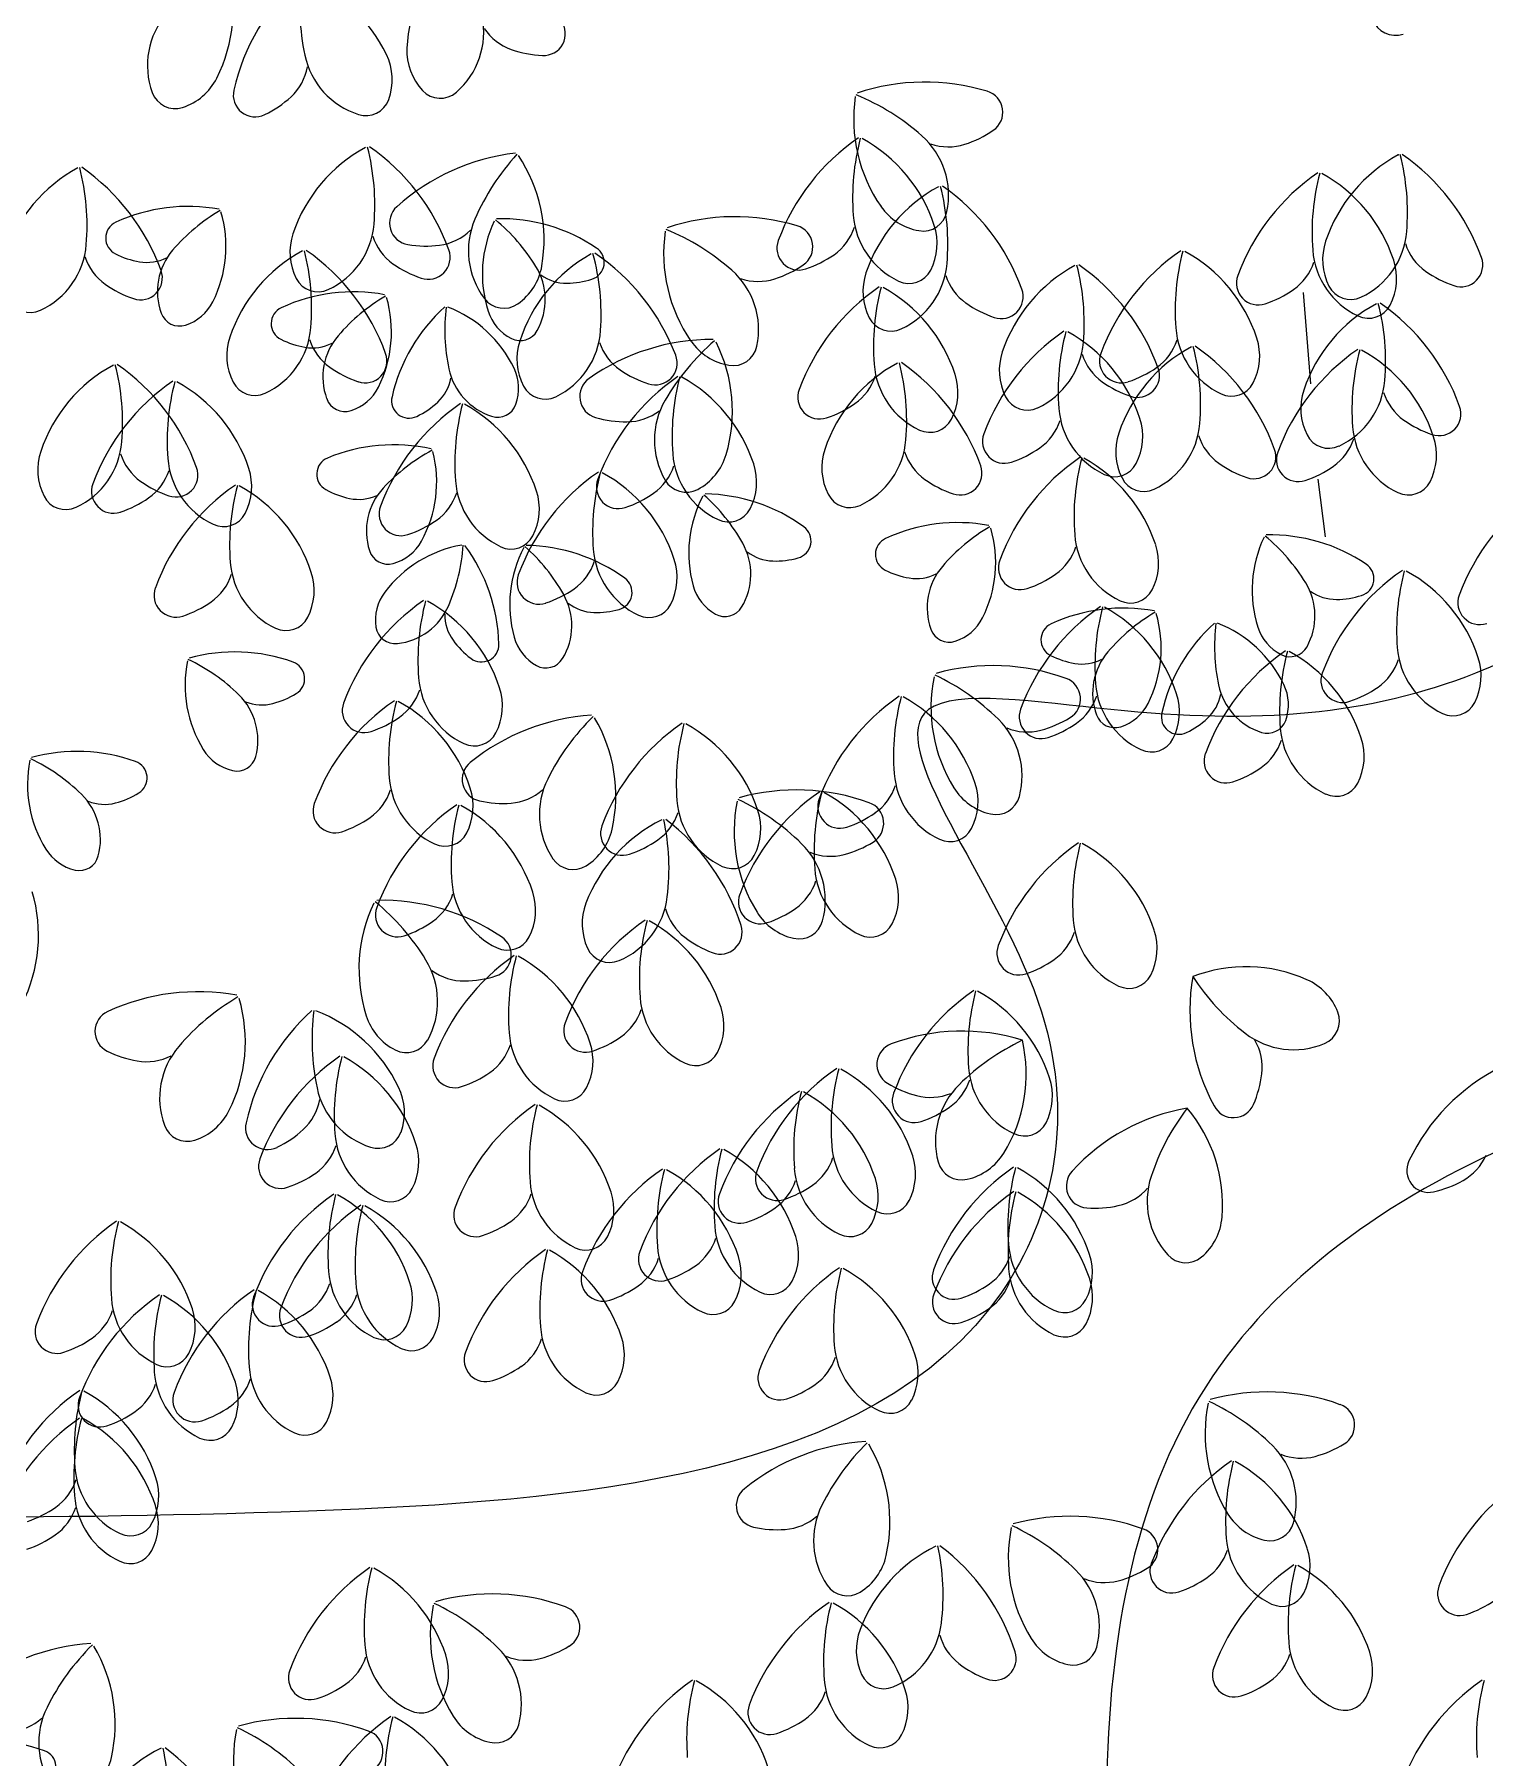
# Model space of a CAD drawing. Header units: millimetres. Extents: x 87938 to 265635, y 330093 to 434310.
# Drawn here: x 136459 to 137250, y 386472 to 387412 of the extents above; entities that cross this region are included whole.
import ezdxf

# ---------------------------------------------------------------- set-up
doc = ezdxf.new("R2010")
doc.units = ezdxf.units.MM

# ---------------------------------------------------------------- blocks, each defined once
blk = doc.blocks.new('A$C375B4AEE')
for p, q in [((8679.88, 5747.56), (8683.92, 5697.87)), ((8687.96, 5645.76), (8692, 5614.25))]:
    blk.add_line(p, q)
for centre, radius, start, end in [((8274.44, 5877.33), 83.66, 134.4245, 177.57227), ((8012.38, 5902.24), 83.66, 333.251, 16.3988), ((8210.74, 5832.18), 117.21, 131.9815, 167.25724), ((8259.23, 5903.31), 126.82, 172.76895, 191.90173), ((8104.3, 5841.21), 83.66, 25.68988, 68.83766), ((8092.63, 5871.52), 43.37, 139.46286, 199.84138), ((8189.4, 5889.63), 43.37, 310.98192, 11.36055), ((8265.4, 5888.89), 11.93, 267.07551, 36.0051), ((8730.4, 5901.26), 13.32, 199.84119, 287.83554), ((8257.62, 5908.15), 29.57, 213.78352, 250.62302), ((8177.57, 5886.1), 43.37, 191.90173, 252.28021), ((8151.06, 5863.7), 31.77, 340.27449, 25.68986), ((8222.6, 5879.53), 31.77, 177.5724, 222.98777), ((8267.35, 5935.79), 58.87, 250.6231, 267.51029), ((8107.58, 5876.17), 29.57, 312.63909, 349.47877), ((8058.72, 5878.89), 31.77, 287.83562, 333.25095), ((8108.04, 5855.4), 11.93, 167.25721, 296.18681), ((8209.1, 5866.95), 13.32, 222.98795, 310.982), ((8473.66, 5745.23), 117.21, 73.17809, 108.45381), ((8504.13, 5846.01), 11.93, 304.2488, 73.17804), ((8064.37, 5861.33), 13.32, 199.84119, 287.83562), ((8087.73, 5897.72), 58.87, 295.75185, 312.63906), ((8168.43, 5857.48), 13.32, 252.2802, 340.2746), ((8518.32, 5842.27), 83.66, 171.59762, 214.74545), ((8387.86, 5738.15), 126.82, 48.53354, 67.66636), ((8503.45, 5735.28), 117.21, 124.40992, 159.68568), ((8560.89, 5799.4), 126.82, 165.19736, 184.33018), ((8399.13, 5758.26), 83.66, 18.11828, 61.26607), ((8443.12, 5800.68), 43.37, 348.15504, 48.53349), ((8486.29, 5856.66), 29.57, 250.95655, 287.79628), ((8477.34, 5884.56), 58.87, 287.7962, 304.68349), ((8208.02, 5753.16), 83.66, 118.34458, 161.49232), ((8046.54, 5795.4), 126.82, 355.28049, 14.4133), ((8103.55, 5730.9), 117.21, 19.92497, 55.2007), ((8263.67, 5707.27), 117.21, 96.66705, 131.94275), ((8344.36, 5737.28), 126.82, 137.45448, 156.58727), ((8182.04, 5776.17), 83.66, 350.37544, 33.52323), ((8771.55, 5749.05), 83.66, 118.34453, 161.49243), ((8610.08, 5791.29), 126.82, 355.28042, 14.41331), ((8667.08, 5726.78), 117.21, 19.92504, 55.20071), ((8050.97, 5741.96), 83.66, 118.34458, 161.49233), ((7889.5, 5784.2), 126.82, 355.28049, 14.4133), ((7946.5, 5719.69), 117.21, 19.92497, 55.20071), ((8754.18, 5716.25), 117.21, 124.40993, 159.68568), ((8811.62, 5780.37), 126.82, 165.19736, 184.33018), ((8649.86, 5739.23), 83.66, 18.11828, 61.26607), ((8520.7, 5731.73), 83.66, 118.34453, 161.49243), ((8359.23, 5773.97), 126.82, 355.28042, 14.4133), ((8416.23, 5709.46), 117.21, 19.92504, 55.2007), ((8071.37, 5700.84), 93.77, 79.54263, 114.81836), ((8140.13, 5704.77), 101.45, 120.33007, 139.46288), ((8025.19, 5772.74), 66.93, 333.25102, 16.39876), ((8193.3, 5785.58), 11.93, 131.94253, 260.87217), ((8475.68, 5812.69), 31.77, 214.7455, 260.16082), ((8472.53, 5794.51), 13.32, 260.16095, 348.15512), ((8036.02, 5777.29), 9.54, 114.81811, 243.74791), ((8129.71, 5788.54), 43.37, 294.90204, 355.28058), ((8267.78, 5770.44), 43.37, 156.58734, 216.96578), ((8298.95, 5757.8), 66.93, 154.47325, 197.62105), ((8174.69, 5708.93), 101.45, 31.40918, 50.54199), ((8241.95, 5694.13), 93.77, 56.05367, 91.32941), ((8284.18, 5664.72), 126.82, 48.53354, 67.66636), ((8369.97, 5671.81), 117.21, 73.17809, 108.45381), ((8400.44, 5772.59), 11.93, 304.2488, 73.17804), ((8406.99, 5792.48), 29.57, 305.0675, 341.9072), ((8477.68, 5793.1), 43.37, 184.33018, 244.70861), ((8448.45, 5774.4), 31.77, 332.70293, 18.11829), ((7972.67, 5777.33), 43.37, 294.90199, 355.28059), ((8158.81, 5769.64), 31.77, 161.49231, 206.90783), ((8200.4, 5787.44), 29.57, 197.70353, 234.54301), ((8201.19, 5831.86), 58.87, 260.43744, 277.3246), ((8204.92, 5802.8), 29.57, 277.32454, 314.16444), ((8414.63, 5768.84), 83.66, 171.59762, 214.74545), ((8404.71, 5771.84), 11.93, 159.68584, 288.61535), ((8722.35, 5765.52), 31.77, 161.49233, 206.90783), ((8693.25, 5784.43), 43.37, 294.90209, 355.28059), ((8763.93, 5783.32), 29.57, 197.70322, 234.54325), ((8043.35, 5776.23), 29.57, 197.70353, 234.54301), ((8052.95, 5810.81), 47.1, 243.31296, 260.20018), ((8048.96, 5787.71), 23.65, 260.20028, 297.03995), ((8089.39, 5748.16), 34.69, 139.4629, 199.84129), ((8173.54, 5696.66), 83.66, 118.34458, 161.49232), ((8012.06, 5738.9), 126.82, 355.28049, 14.4133), ((8069.07, 5674.39), 117.21, 19.92497, 55.2007), ((8217.4, 5811.31), 58.87, 234.54309, 251.43035), ((8202.53, 5766.78), 11.93, 250.99557, 19.92534), ((8332.1, 5695.61), 83.66, 119.15879, 162.30656), ((8288.99, 5764.01), 9.54, 287.12423, 56.05355), ((8170.04, 5735.55), 126.82, 356.09472, 15.22753), ((8227.95, 5671.86), 117.21, 20.7392, 56.01496), ((8390.15, 5816.47), 58.87, 288.18028, 305.06749), ((8442.39, 5767.1), 43.37, 294.9021, 355.28059), ((8679.47, 5673.75), 117.21, 124.40993, 159.68568), ((8736.91, 5737.87), 126.82, 165.19736, 184.33018), ((8575.15, 5696.73), 83.66, 18.11828, 61.26607), ((8657.72, 5773.45), 29.57, 305.06752, 341.90719), ((8728.41, 5774.07), 43.37, 184.33018, 244.70861), ((8699.18, 5755.37), 31.77, 332.70293, 18.11828), ((8766.07, 5762.66), 11.93, 250.9955, 19.92456), ((8045.49, 5755.57), 11.93, 250.99557, 19.92534), ((8142.36, 5761.29), 13.32, 206.90794, 294.90217), ((8233.2, 5767.49), 31.77, 304.95989, 350.3755), ((8231.67, 5743.72), 34.69, 331.03072, 31.40913), ((8277.86, 5776.35), 23.65, 233.83212, 270.67181), ((8277.59, 5799.79), 47.1, 270.67182, 287.55903), ((8339.44, 5727.26), 43.37, 348.15504, 48.53349), ((8382.61, 5783.24), 29.57, 250.95655, 287.79628), ((8373.66, 5811.14), 58.87, 287.7962, 304.68349), ((8471.5, 5748.2), 31.77, 161.49233, 206.90783), ((8464.85, 5765.94), 13.32, 244.70864, 332.70271), ((8513.08, 5766), 29.57, 197.70322, 234.54326), ((8595.12, 5688.71), 83.66, 118.34453, 161.49243), ((8433.64, 5730.95), 126.82, 355.28042, 14.41331), ((8490.65, 5666.44), 117.21, 19.92504, 55.2007), ((8655.44, 5752.81), 11.93, 159.68581, 288.61526), ((8780.93, 5807.19), 58.87, 234.54318, 251.43035), ((8060.35, 5800.1), 58.87, 234.54309, 251.43035), ((8161.68, 5654.21), 93.77, 79.54265, 114.81839), ((8230.44, 5658.14), 101.45, 120.33007, 139.46288), ((8115.51, 5726.11), 66.93, 333.25103, 16.39876), ((8243.77, 5752.37), 13.32, 216.96576, 304.95995), ((8514.83, 5654.01), 117.21, 124.40992, 159.68568), ((8572.28, 5718.13), 126.82, 165.19736, 184.33018), ((8410.52, 5676.98), 83.66, 18.11828, 61.26607), ((8515.22, 5745.34), 11.93, 250.99547, 19.92455), ((8640.88, 5797.44), 58.87, 288.18029, 305.0675), ((8705.9, 5757.17), 13.32, 206.90799, 294.90206), ((7985.32, 5750.08), 13.32, 206.90802, 294.90201), ((8066.78, 5740), 10.66, 199.84124, 287.83548), ((8062.26, 5754.05), 25.42, 287.83559, 333.25091), ((8126.33, 5730.66), 9.54, 114.81833, 243.74791), ((8274.19, 5670.06), 93.77, 131.98151, 167.25725), ((8312.99, 5726.96), 101.45, 172.76896, 191.90173), ((8189.04, 5677.28), 66.93, 25.68991, 68.83766), ((8259.39, 5745.23), 25.42, 197.62111, 243.03648), ((8530.08, 5789.87), 58.87, 234.54318, 251.43035), ((8759.62, 5667.85), 83.66, 118.34453, 161.49243), ((8715.57, 5746.91), 13.32, 244.70866, 332.70271), ((8598.14, 5710.09), 126.82, 355.28042, 14.41331), ((8655.15, 5645.58), 117.21, 19.92504, 55.20071), ((8095.23, 5732.04), 43.37, 294.90204, 355.28058), ((8252.7, 5732.08), 10.66, 243.03649, 331.03065), ((8253.29, 5729.87), 43.37, 295.71619, 356.09465), ((8455.04, 5739.85), 13.32, 206.90798, 294.90209), ((8615.64, 5629.82), 117.21, 124.40993, 159.68568), ((8673.08, 5693.94), 126.82, 165.19736, 184.33018), ((8511.32, 5652.8), 83.66, 18.11828, 61.26607), ((8653.7, 5731.57), 43.37, 184.33018, 244.70861), ((8124.33, 5713.13), 31.77, 161.49231, 206.90783), ((8143.26, 5764.18), 47.1, 243.313, 260.20022), ((8139.27, 5741.08), 23.65, 260.20019, 297.03986), ((8165.92, 5730.94), 29.57, 197.70353, 234.54301), ((8179.7, 5701.53), 34.69, 139.46285, 199.84132), ((8282.66, 5711.38), 31.77, 162.30647, 207.722), ((8357.73, 5604.85), 117.21, 89.87296, 125.14869), ((8323.99, 5729.77), 29.57, 198.51779, 235.3575), ((8441.4, 5625.1), 126.82, 130.66039, 149.79315), ((8372, 5739.27), 31.77, 214.7455, 260.16082), ((8284.82, 5682.92), 83.66, 343.58128, 26.72913), ((8368.84, 5721.09), 13.32, 260.16095, 348.15512), ((8516.81, 5724.09), 43.37, 294.9021, 355.28059), ((8658.65, 5644.35), 83.66, 118.34453, 161.49243), ((8583.01, 5730.94), 29.57, 305.0675, 341.90719), ((8497.17, 5686.59), 126.82, 355.28042, 14.41331), ((8554.18, 5622.08), 117.21, 19.92496, 55.20075), ((8624.47, 5712.86), 31.77, 332.70293, 18.11829), ((8775.97, 5619.86), 117.21, 124.40993, 159.68568), ((8833.41, 5683.98), 126.82, 165.19736, 184.33018), ((8671.65, 5642.84), 83.66, 18.11828, 61.26607), ((8070.38, 5634.4), 83.66, 118.34458, 161.49233), ((7908.9, 5676.64), 126.82, 355.28049, 14.4133), ((7965.9, 5612.14), 117.21, 19.92497, 55.2007), ((8182.92, 5754.8), 58.87, 234.54309, 251.43035), ((8168.05, 5710.28), 11.93, 250.99557, 19.92534), ((8326.42, 5709.15), 11.93, 251.80965, 20.73951), ((8498.26, 5635.48), 83.66, 118.34458, 161.49233), ((8489.06, 5711.82), 43.37, 184.33018, 244.70861), ((8336.79, 5677.72), 126.82, 355.28042, 14.4133), ((8393.79, 5613.21), 117.21, 19.92497, 55.20075), ((8545.91, 5705.18), 31.77, 161.49233, 206.90783), ((8587.5, 5722.99), 29.57, 197.70322, 234.54324), ((8580.73, 5710.3), 11.93, 159.68581, 288.61526), ((8566.17, 5754.93), 58.87, 288.1803, 305.0675), ((8129.4, 5602.61), 117.21, 124.40993, 159.68568), ((8186.85, 5666.73), 126.82, 165.19736, 184.33018), ((8025.09, 5625.59), 83.66, 18.11828, 61.26609), ((8107.88, 5704.79), 13.32, 206.90794, 294.90217), ((8191.66, 5705.25), 23.65, 312.63914, 349.47869), ((8247.66, 5713.19), 34.69, 191.90168, 252.2802), ((8226.45, 5695.28), 25.42, 340.27443, 25.68996), ((8297.11, 5690.94), 11.93, 125.14832, 254.07819), ((8404.93, 5605.1), 117.21, 124.40993, 159.68568), ((8340.65, 5753.88), 58.87, 235.35739, 252.24454), ((8462.37, 5669.22), 126.82, 165.19736, 184.33018), ((8300.61, 5628.08), 83.66, 18.11828, 61.26607), ((8418.37, 5711.2), 29.57, 305.0675, 341.9072), ((8459.83, 5693.12), 31.77, 332.70293, 18.11829), ((8604.5, 5746.85), 58.87, 234.54318, 251.43035), ((8589.63, 5702.33), 11.93, 250.99547, 19.92456), ((8640.86, 5704.4), 13.32, 244.70864, 332.70271), ((8681.31, 5703.23), 43.37, 294.90209, 355.28059), ((8157.1, 5693.37), 10.66, 199.84124, 287.83548), ((8152.57, 5707.42), 25.42, 287.83559, 333.25095), ((8192.04, 5688.63), 9.54, 167.2572, 296.18686), ((8175.78, 5722.49), 47.1, 295.75189, 312.63912), ((8266.33, 5702.8), 13.32, 207.72233, 295.71622), ((8369.28, 5667.09), 43.37, 149.79323, 210.17182), ((8416.1, 5690.56), 11.93, 159.68584, 288.61535), ((8529.46, 5696.84), 13.32, 206.90798, 294.90209), ((8710.41, 5684.32), 31.77, 161.49233, 206.90783), ((8752, 5702.13), 29.57, 197.70322, 234.54325), ((8286.37, 5590.34), 117.21, 124.40993, 159.68568), ((8343.81, 5654.45), 126.82, 165.19736, 184.33018), ((8182.05, 5613.31), 83.66, 18.11828, 61.26607), ((8240.34, 5690.3), 10.66, 252.28031, 340.27451), ((8310.42, 5735.96), 58.87, 253.64335, 270.53052), ((8310.69, 5706.65), 29.57, 270.53051, 307.37017), ((8401.53, 5735.19), 58.87, 288.18028, 305.06749), ((8476.23, 5684.66), 13.32, 244.70864, 332.70271), ((8589.87, 5687.64), 43.37, 184.33018, 244.70861), ((8560.64, 5668.93), 31.77, 332.70293, 18.11829), ((8754.13, 5681.47), 11.93, 250.9955, 19.92456), ((8516.9, 5666.37), 11.93, 159.68581, 288.61526), ((8519.18, 5687.02), 29.57, 305.0675, 341.90719), ((8609.44, 5660.82), 31.77, 161.49233, 206.90784), ((8580.34, 5679.72), 43.37, 294.902, 355.28059), ((8651.03, 5678.62), 29.57, 197.70322, 234.54325), ((8693.96, 5675.98), 13.32, 206.90799, 294.90206), ((8750.2, 5677.68), 43.37, 184.33018, 244.70861), ((8769, 5725.99), 58.87, 234.54318, 251.43035), ((8720.97, 5658.97), 31.77, 332.70293, 18.11828), ((8021.17, 5650.88), 31.77, 161.49231, 206.90783), ((7992.07, 5669.78), 43.37, 294.90199, 355.28059), ((8062.75, 5668.68), 29.57, 197.70353, 234.54301), ((8183.65, 5570.78), 93.77, 77.39259, 112.66833), ((8252.51, 5572.13), 101.45, 118.18001, 137.31281), ((8140.2, 5644.36), 66.93, 331.10095, 14.24877), ((8379.16, 5662.92), 43.37, 184.33018, 244.70858), ((8449.06, 5651.95), 31.77, 161.49233, 206.90783), ((8419.95, 5670.85), 43.37, 294.90201, 355.28059), ((8490.64, 5669.75), 29.57, 197.70322, 234.54326), ((8502.34, 5711), 58.87, 288.1803, 305.0675), ((8653.16, 5657.96), 11.93, 250.9955, 19.92456), ((8677.23, 5656.41), 11.93, 159.68581, 288.61526), ((8679.5, 5677.06), 29.57, 305.06752, 341.90719), ((8032.94, 5659.8), 29.57, 305.06756, 341.90717), ((8103.63, 5660.43), 43.37, 184.33017, 244.70863), ((8064.89, 5648.02), 11.93, 250.99557, 19.92534), ((8074.4, 5641.72), 31.77, 332.70294, 18.11827), ((8151.19, 5648.5), 9.54, 112.66831, 241.59791), ((8308.46, 5662.29), 29.57, 305.0675, 341.9072), ((8334.6, 5668.25), 31.77, 298.16589, 343.58138), ((8349.93, 5644.21), 31.77, 332.70294, 18.11827), ((8492.77, 5649.09), 11.93, 250.99547, 19.92455), ((8624.3, 5560.89), 117.21, 124.40995, 159.68568), ((8681.74, 5625.01), 126.82, 165.19733, 184.33018), ((8519.99, 5583.87), 83.66, 18.11828, 61.2661), ((8577.04, 5660.47), 13.32, 244.70864, 332.70271), ((8668.03, 5702.49), 58.87, 234.54318, 251.43035), ((8662.67, 5701.04), 58.87, 288.18029, 305.0675), ((8030.67, 5639.16), 11.93, 159.68584, 288.61516), ((8079.75, 5692.55), 58.87, 234.54309, 251.43035), ((8163.5, 5545.87), 117.21, 124.40993, 159.68568), ((8220.94, 5609.99), 126.82, 165.19736, 184.33018), ((8059.18, 5568.85), 83.66, 18.11828, 61.26609), ((8203.43, 5617.4), 34.69, 137.31294, 197.69117), ((8260.6, 5648.15), 43.37, 184.33018, 244.70858), ((8361.58, 5552.99), 117.21, 124.40993, 159.68568), ((8419.02, 5617.11), 126.82, 165.19736, 184.33018), ((8306.19, 5641.65), 11.93, 159.68584, 288.61535), ((8257.26, 5575.96), 83.66, 18.11828, 61.26607), ((8343.3, 5651.99), 13.32, 210.17136, 298.16605), ((8507.64, 5693.62), 58.87, 234.54318, 251.43035), ((8592.99, 5652.47), 13.32, 206.908, 294.90205), ((8737.36, 5650.51), 13.32, 244.70866, 332.70271), ((8004.72, 5642.53), 13.32, 206.90802, 294.90201), ((8016.1, 5683.79), 58.87, 288.18028, 305.06749), ((8169.37, 5681.37), 47.1, 241.16297, 258.0502), ((8164.51, 5658.43), 23.65, 258.0502, 294.88984), ((8189.91, 5647.53), 29.57, 305.0675, 341.9072), ((8231.37, 5629.45), 31.77, 332.70294, 18.11827), ((8291.63, 5686.28), 58.87, 288.18028, 305.06749), ((8411.6, 5605.48), 66.93, 152.32316, 195.47093), ((8285.59, 5561.3), 101.45, 29.25911, 48.39187), ((8352.25, 5543.99), 93.77, 53.90362, 89.17934), ((8432.6, 5643.6), 13.32, 206.90798, 294.90209), ((8875.03, 5541.86), 117.21, 124.40991, 159.68568), ((8090.8, 5633.26), 13.32, 244.70872, 332.70275), ((8187.63, 5626.89), 11.93, 159.68584, 288.61535), ((8173.07, 5671.52), 58.87, 288.18028, 305.06749), ((8366.32, 5635.75), 13.32, 244.70872, 332.70275), ((8491.42, 5528.33), 93.77, 79.54264, 114.81837), ((8247.76, 5620.99), 13.32, 244.70872, 332.70275), ((8401.87, 5612.05), 9.54, 284.97407, 53.90324), ((8456.07, 5604.78), 9.54, 114.81822, 243.74802), ((8560.18, 5532.27), 101.45, 120.33006, 139.46287), ((8445.24, 5600.23), 66.93, 333.25103, 16.39876), ((8598.53, 5618.71), 43.37, 184.33018, 244.70865), ((8719, 5585.29), 66.93, 154.47324, 197.62104), ((8594.74, 5536.42), 101.45, 31.40918, 50.54198), ((8662, 5521.63), 93.77, 56.05367, 91.32941), ((8180.53, 5610.09), 10.66, 197.69111, 285.68531), ((8232.24, 5543.91), 66.93, 99.88431, 143.03216), ((8176.54, 5624.3), 25.42, 285.68553, 331.10096), ((8120.41, 5616.87), 101.45, 336.82022, 355.95304), ((8147.32, 5553.47), 93.77, 1.46471, 36.74046), ((8313.91, 5577.41), 66.93, 152.32316, 195.47093), ((8187.9, 5533.23), 101.45, 29.25911, 48.39187), ((8254.56, 5515.93), 93.77, 53.90362, 89.17934), ((8335.81, 5610.81), 43.37, 184.33018, 244.70858), ((8343.83, 5593.93), 34.69, 328.88065, 29.25914), ((8391.22, 5624.8), 23.65, 231.68207, 268.52184), ((8527.84, 5618.09), 29.57, 305.06743, 341.90734), ((8569.3, 5600), 31.77, 332.7028, 18.11842), ((8067.04, 5603.07), 29.57, 305.06756, 341.90717), ((8137.73, 5603.69), 43.37, 184.33017, 244.70858), ((8108.5, 5584.99), 31.77, 332.70294, 18.11827), ((8262.84, 5589.54), 11.93, 159.68584, 288.61535), ((8265.12, 5610.18), 29.57, 305.0675, 341.9072), ((8306.58, 5592.1), 31.77, 332.70294, 18.11827), ((8391.82, 5648.24), 47.1, 268.5218, 285.40897), ((8473, 5638.3), 47.1, 243.313, 260.20022), ((8469.01, 5615.2), 23.65, 260.20023, 297.0399), ((8509.44, 5575.66), 34.69, 139.46287, 199.84132), ((8525.56, 5597.44), 11.93, 159.68544, 288.61526), ((8511, 5642.07), 58.87, 288.1803, 305.06755), ((8800.32, 5499.35), 117.21, 124.40991, 159.68568), ((8709.04, 5591.5), 9.54, 287.12411, 56.05358), ((8857.76, 5563.47), 126.82, 165.1974, 184.33018), ((8696, 5522.33), 83.66, 18.11828, 61.2661), ((8064.76, 5582.43), 11.93, 159.68584, 288.61516), ((8248.28, 5634.17), 58.87, 288.18028, 305.06749), ((8304.18, 5583.99), 9.54, 284.97407, 53.90324), ((8371.59, 5594.4), 25.42, 195.47092, 240.8865), ((8585.7, 5591.54), 13.32, 244.70849, 332.70271), ((8651.72, 5571.21), 34.69, 331.03074, 31.40913), ((8697.91, 5603.84), 23.65, 233.83216, 270.67183), ((8050.2, 5627.05), 58.87, 288.18028, 305.06749), ((8266.24, 5482.91), 117.21, 124.40993, 159.68568), ((8199.08, 5568.87), 25.42, 143.03217, 188.44755), ((8181.78, 5590.59), 34.69, 276.44179, 336.82031), ((8323.68, 5547.03), 126.82, 165.19736, 184.33018), ((8161.92, 5505.89), 83.66, 18.11828, 61.26607), ((8246.14, 5565.86), 34.69, 328.88065, 29.25914), ((8293.53, 5596.74), 23.65, 231.68207, 268.52184), ((8322.97, 5583.64), 13.32, 244.70872, 332.70275), ((8364.41, 5581.51), 10.66, 240.8864, 328.8807), ((8635.68, 5479.61), 117.21, 124.40991, 159.68568), ((8581.73, 5481.7), 93.77, 79.54264, 114.81837), ((8693.13, 5543.73), 126.82, 165.1974, 184.33018), ((8531.37, 5502.59), 83.66, 18.11828, 61.2661), ((8697.64, 5627.28), 47.1, 270.67182, 287.55904), ((8776.29, 5578.41), 11.93, 159.68544, 288.61526), ((8124.89, 5576.53), 13.32, 244.70872, 332.70275), ((8235.14, 5571.85), 23.65, 179.24335, 216.08297), ((8294.13, 5620.17), 47.1, 268.5218, 285.40897), ((8482.31, 5581.55), 25.42, 287.83554, 333.25095), ((8546.38, 5558.15), 9.54, 114.81833, 243.74791), ((8650.49, 5485.64), 101.45, 120.33006, 139.46287), ((8535.55, 5553.6), 66.93, 333.25103, 16.39876), ((8694.24, 5497.55), 93.77, 131.9815, 167.25725), ((8733.03, 5554.45), 101.45, 172.76895, 191.90173), ((8609.09, 5504.78), 66.93, 25.68991, 68.83766), ((8184.48, 5566.7), 10.66, 188.44746, 276.44188), ((8254.09, 5585.65), 47.1, 216.0828, 232.97012), ((8273.9, 5566.34), 25.42, 195.47092, 240.8865), ((8486.83, 5567.5), 10.66, 199.84128, 287.83559), ((8679.44, 5572.73), 25.42, 197.6211, 243.0365), ((8136.69, 5533.43), 66.93, 168.57017, 211.71799), ((8028.07, 5455.76), 101.45, 45.50614, 64.63893), ((8096.91, 5457.8), 93.77, 70.15065, 105.42638), ((8231.53, 5555.63), 9.54, 232.53509, 1.46448), ((8266.72, 5553.44), 10.66, 240.8864, 328.8807), ((8563.31, 5591.67), 47.1, 243.313, 260.20022), ((8559.32, 5568.57), 23.65, 260.20023, 297.0399), ((8599.75, 5529.03), 34.69, 139.46287, 199.84132), ((8736.49, 5455.42), 117.21, 124.40991, 159.68568), ((8793.93, 5519.54), 126.82, 165.1974, 184.33018), ((8672.75, 5559.57), 10.66, 243.03639, 331.03068), ((8632.18, 5478.4), 83.66, 18.11828, 61.2661), ((8703.86, 5556.55), 29.57, 305.06742, 341.90734), ((8774.55, 5557.17), 43.37, 184.33018, 244.70865), ((8745.32, 5538.47), 31.77, 332.7028, 18.11842), ((8125.51, 5537.02), 9.54, 301.22118, 70.15099), ((8240.47, 5540.73), 43.37, 184.33018, 244.70858), ((8560.51, 5521.39), 83.66, 168.57019, 211.71798), ((8424.74, 5424.31), 126.82, 45.50611, 64.63896), ((8510.79, 5426.85), 117.21, 70.15065, 105.42637), ((8701.58, 5535.91), 11.93, 159.68545, 288.61526), ((8074.86, 5503.38), 34.69, 345.12755, 45.5061), ((8105.74, 5568.95), 47.1, 284.76879, 301.65603), ((8169.77, 5540.11), 29.57, 305.0675, 341.9072), ((8211.24, 5522.03), 31.77, 332.70294, 18.11827), ((8546.54, 5525.88), 11.93, 301.22092, 70.15068), ((8609.91, 5537.43), 43.37, 184.33018, 244.70865), ((8580.68, 5518.73), 31.77, 332.7028, 18.11842), ((8611.71, 5532.74), 23.65, 312.63916, 349.4787), ((8667.71, 5540.69), 34.69, 191.90169, 252.2802), ((8646.5, 5522.77), 25.42, 340.27443, 25.68995), ((8687.02, 5580.54), 58.87, 288.1803, 305.06754), ((8111.72, 5546.28), 23.65, 247.9292, 284.76879), ((8250.25, 5428.21), 117.21, 124.40991, 159.68568), ((8167.5, 5519.47), 11.93, 159.68584, 288.61535), ((8307.7, 5492.33), 126.82, 165.19739, 184.33018), ((8145.94, 5451.19), 83.66, 18.11828, 61.26609), ((8525.78, 5430.7), 117.21, 124.40991, 159.68568), ((8583.22, 5494.82), 126.82, 165.1974, 184.33018), ((8421.46, 5453.68), 83.66, 18.11828, 61.26609), ((8536.95, 5516.16), 11.93, 159.68544, 288.61526), ((8539.22, 5536.81), 29.57, 305.06743, 341.90734), ((8572.62, 5534.92), 25.42, 287.83554, 333.25095), ((8761.72, 5530.01), 13.32, 244.70851, 332.70271), ((8152.94, 5564.1), 58.87, 288.18028, 305.06749), ((8299.09, 5400.04), 117.21, 93.63963, 128.91533), ((8381.25, 5425.74), 126.82, 134.42706, 153.55984), ((8221.21, 5473.15), 83.66, 347.34801, 30.49574), ((8407.22, 5415.94), 117.21, 124.4099, 159.68568), ((8464.66, 5480.06), 126.82, 165.1974, 184.33018), ((8302.9, 5438.92), 83.66, 18.11828, 61.26609), ((8483.22, 5483.84), 43.37, 345.12777, 45.50616), ((8529.29, 5537.46), 29.57, 247.9291, 284.76879), ((8521.82, 5565.8), 58.87, 284.76883, 301.65603), ((8522.39, 5560.79), 58.87, 288.1803, 305.06755), ((8577.14, 5520.87), 10.66, 199.84128, 287.83559), ((8612.09, 5516.13), 9.54, 167.2572, 296.18675), ((8595.83, 5549.99), 47.1, 295.75189, 312.63911), ((8660.39, 5517.79), 10.66, 252.28026, 340.27451), ((8710.72, 5513.24), 43.37, 184.33018, 244.70865), ((8227.63, 5513.57), 13.32, 244.70872, 332.70275), ((8597.08, 5510.27), 13.32, 244.70849, 332.70271), ((8640.03, 5512.62), 29.57, 305.06743, 341.90734), ((8681.49, 5494.54), 31.77, 332.7028, 18.11842), ((8050.76, 5479.15), 66.93, 168.57017, 211.71799), ((7942.14, 5401.49), 101.45, 45.50612, 64.63893), ((8010.98, 5403.52), 93.77, 70.15063, 105.42638), ((8039.58, 5482.74), 9.54, 301.22118, 70.15099), ((8101.38, 5511.6), 25.42, 211.71814, 257.13338), ((8098.09, 5497.22), 10.66, 257.13354, 345.12756), ((8232.95, 5481.96), 11.93, 128.91529, 257.8448), ((8637.75, 5491.98), 11.93, 159.68544, 288.61526), ((8224.48, 5486.03), 43.37, 184.33018, 244.70863), ((8306.53, 5462.9), 43.37, 153.55973, 213.93819), ((8500.01, 5488.52), 43.37, 184.33018, 244.70865), ((8623.19, 5536.61), 58.87, 288.1803, 305.06754), ((7988.93, 5449.11), 34.69, 345.12755, 45.5061), ((8019.81, 5514.67), 47.1, 284.76879, 301.65603), ((8153.79, 5485.41), 29.57, 305.06741, 341.90735), ((8195.25, 5467.33), 31.77, 332.70281, 18.11841), ((8245.47, 5498.53), 29.57, 274.29725, 311.1369), ((8403.37, 5359.01), 117.21, 70.15065, 105.42637), ((8482.43, 5378.59), 117.21, 124.40991, 159.68568), ((8539.87, 5442.71), 126.82, 165.1974, 184.33018), ((8378.11, 5401.57), 83.66, 18.11828, 61.26609), ((8429.31, 5487.9), 29.57, 305.06741, 341.90733), ((8516.37, 5494.11), 31.77, 211.71802, 257.13344), ((8470.78, 5469.82), 31.77, 332.7028, 18.11842), ((8512.26, 5476.13), 13.32, 257.13344, 345.12771), ((8697.89, 5486.08), 13.32, 244.70851, 332.70271), ((8025.78, 5492.01), 23.65, 247.92911, 284.76879), ((8151.52, 5464.77), 11.93, 159.68548, 288.61535), ((8284.35, 5371.48), 117.21, 124.40991, 159.68568), ((8341.79, 5435.6), 126.82, 165.19739, 184.33018), ((8180.03, 5394.46), 83.66, 18.11828, 61.26609), ((8243.27, 5527.75), 58.87, 257.41002, 274.29717), ((8310.76, 5473.14), 29.57, 305.06741, 341.90735), ((8381.45, 5473.76), 43.37, 184.33018, 244.70863), ((8453.09, 5453.55), 83.66, 168.57019, 211.71798), ((8317.32, 5356.46), 126.82, 45.50611, 64.63896), ((8352.22, 5455.06), 31.77, 332.7028, 18.11842), ((8427.04, 5467.26), 11.93, 159.68544, 288.61526), ((8412.48, 5511.88), 58.87, 288.1803, 305.06755), ((8439.12, 5458.04), 11.93, 301.22092, 70.15068), ((8136.96, 5509.4), 58.87, 288.18028, 305.06753), ((8211.65, 5458.87), 13.32, 244.70857, 332.70275), ((8366.8, 5384.78), 83.66, 116.13134, 159.27912), ((8271.84, 5461.78), 31.77, 301.93249, 347.34799), ((8308.48, 5452.49), 11.93, 159.68548, 288.61535), ((8207.08, 5433.23), 126.82, 353.06731, 12.2001), ((8261.55, 5366.56), 117.21, 17.71177, 52.98753), ((8487.17, 5461.36), 13.32, 244.70849, 332.70271), ((8015.45, 5457.33), 25.42, 211.71809, 257.13338), ((8293.92, 5497.12), 58.87, 288.18028, 305.06753), ((8375.81, 5415.99), 43.37, 345.12777, 45.50616), ((8414.41, 5497.95), 58.87, 284.76883, 301.65603), ((8623.51, 5350.65), 117.21, 124.40991, 159.68568), ((8680.95, 5414.77), 126.82, 165.1974, 184.33018), ((8519.19, 5373.63), 83.66, 18.11828, 61.26609), ((8012.16, 5442.94), 10.66, 257.13332, 345.12751), ((8281.6, 5446.13), 13.32, 213.93831, 301.93265), ((8368.61, 5446.6), 13.32, 244.70857, 332.70271), ((8421.88, 5469.62), 29.57, 247.9291, 284.76879), ((8258.58, 5429.3), 43.37, 184.33018, 244.70863), ((8385.97, 5435.79), 29.57, 305.06741, 341.90733), ((8456.66, 5436.41), 43.37, 184.33018, 244.70865), ((8427.43, 5417.71), 31.77, 332.7028, 18.11842), ((7906.15, 5397.08), 83.66, 333.251, 16.39875), ((8093.03, 5317.32), 126.82, 31.40916, 50.54196), ((8177.1, 5298.82), 117.21, 56.05368, 91.3294), ((8187.89, 5428.68), 29.57, 305.06741, 341.90735), ((8229.35, 5410.59), 31.77, 332.70281, 18.11841), ((8289.92, 5423.15), 43.37, 292.68876, 353.06731), ((8383.69, 5415.15), 11.93, 159.68544, 288.61526), ((8248.35, 5378.41), 83.66, 154.47325, 197.62107), ((8185.61, 5408.03), 11.93, 159.68548, 288.61535), ((8318.27, 5403.14), 31.77, 159.27917, 204.69468), ((8360.51, 5419.32), 29.57, 195.49015, 232.33003), ((8408.95, 5426.27), 31.77, 211.71802, 257.13344), ((8369.13, 5459.77), 58.87, 288.1803, 305.06755), ((8171.05, 5452.66), 58.87, 288.18028, 305.06753), ((8387.09, 5308.52), 117.21, 124.4099, 159.68568), ((8444.53, 5372.64), 126.82, 165.1974, 184.33018), ((8282.77, 5331.5), 83.66, 18.11828, 61.26609), ((8361.84, 5398.6), 11.93, 248.78218, 17.71199), ((8404.84, 5408.28), 13.32, 257.13344, 345.12771), ((8443.82, 5409.25), 13.32, 244.70849, 332.70271), ((8527.04, 5407.85), 29.57, 305.06741, 341.90733), ((8597.74, 5408.47), 43.37, 184.33018, 244.70865), ((8568.51, 5389.76), 31.77, 332.7028, 18.11842), ((8235.9, 5386.17), 11.93, 287.12409, 56.05382), ((8245.74, 5402.13), 13.32, 244.70857, 332.70275), ((8301.51, 5395.43), 13.32, 204.69451, 292.68898), ((8378.42, 5442.52), 58.87, 232.32996, 249.21713), ((8524.77, 5387.2), 11.93, 159.68544, 288.61526), ((8164.25, 5360.81), 43.37, 331.03071, 31.40921), ((8221.99, 5401.59), 29.57, 233.83223, 270.67179), ((8315.67, 5289.14), 117.21, 124.40989, 159.68567), ((8373.11, 5353.26), 126.82, 165.19739, 184.33018), ((8211.35, 5312.12), 83.66, 18.11828, 61.26612), ((8510.21, 5431.83), 58.87, 288.1803, 305.06755), ((8648.79, 5298.44), 81.35, 65.90991, 110.97732), ((8221.65, 5430.9), 58.87, 270.67181, 287.559), ((8584.9, 5381.3), 13.32, 244.70849, 332.70271), ((8728.05, 5356.05), 109.93, 170.39116, 208.37634), ((8725.66, 5444.03), 126.82, 213.29902, 232.43179), ((8669.19, 5343.63), 31.77, 20.80439, 66.21979), ((8076.77, 5248.92), 117.21, 79.54264, 114.81839), ((8162.71, 5253.84), 126.82, 120.33007, 139.46286), ((8019.04, 5338.79), 83.66, 333.251, 16.39875), ((8361.32, 5366.34), 43.37, 184.33018, 244.70863), ((8566.39, 5270.11), 117.21, 124.40989, 159.68567), ((8623.83, 5334.23), 126.82, 165.19739, 184.33018), ((8462.08, 5293.09), 83.66, 18.11828, 61.26612), ((8032.57, 5344.48), 11.93, 114.81859, 243.7477), ((8217.4, 5268.73), 117.21, 131.98153, 167.25727), ((8265.89, 5339.86), 126.82, 172.76898, 191.90176), ((8110.96, 5277.76), 83.66, 25.68983, 68.83768), ((8198.9, 5362.7), 31.77, 197.62106, 243.03639), ((8290.63, 5365.72), 29.57, 305.06741, 341.90735), ((8332.09, 5347.63), 31.77, 332.70281, 18.11841), ((8686.43, 5350.18), 13.32, 292.8101, 20.80429), ((8289.89, 5346.96), 43.37, 184.33017, 244.70868), ((8288.35, 5345.07), 11.93, 159.68548, 288.61535), ((8273.79, 5389.7), 58.87, 288.18028, 305.06753), ((8493.82, 5234.74), 109.93, 72.59285, 110.57802), ((8674.78, 5377.88), 43.37, 232.43168, 292.81026), ((8053.74, 5386.38), 58.87, 243.31296, 260.20022), ((8048.75, 5357.51), 29.57, 260.20023, 297.03997), ((8099.29, 5308.08), 43.37, 139.46294, 199.84126), ((8220.57, 5234.23), 117.21, 124.40991, 159.68568), ((8278.01, 5298.35), 126.82, 165.19739, 184.33018), ((8116.25, 5257.21), 83.66, 18.11828, 61.26609), ((8190.53, 5346.26), 13.32, 243.03653, 331.03045), ((8219.2, 5346.34), 29.57, 305.06747, 341.90732), ((8260.66, 5328.26), 31.77, 332.70281, 18.11841), ((8348.48, 5339.17), 13.32, 244.70857, 332.70275), ((8459.26, 5326.45), 11.93, 109.98877, 238.9185), ((8581.3, 5225.17), 126.82, 115.5007, 134.63348), ((8447.5, 5321.09), 81.35, 328.11159, 13.17901), ((8628.04, 5324.85), 29.57, 353.1691, 30.00883), ((8216.93, 5325.7), 11.93, 159.68548, 288.61516), ((8202.37, 5370.32), 58.87, 288.18028, 305.06753), ((8491.68, 5227.61), 117.21, 124.40989, 159.68567), ((8549.13, 5291.73), 126.82, 165.19739, 184.33018), ((8387.37, 5250.58), 83.66, 18.11828, 61.26612), ((8540.62, 5327.93), 43.37, 184.33017, 244.70868), ((8598.94, 5328.33), 58.87, 336.28194, 353.16913), ((8837, 5226.7), 109.93, 116.63677, 154.62195), ((8184.24, 5322.65), 43.37, 191.90183, 252.28018), ((8157.73, 5300.26), 31.77, 340.27449, 25.68999), ((8277.06, 5319.8), 13.32, 244.70857, 332.70275), ((8471.29, 5215.2), 117.21, 124.40991, 159.68568), ((8528.74, 5279.32), 126.82, 165.1974, 184.33018), ((8483.88, 5366.42), 58.87, 238.48363, 255.37081), ((8522.67, 5284.55), 43.37, 134.63337, 195.01195), ((8469.93, 5327.31), 29.57, 305.06747, 341.90732), ((8511.39, 5309.23), 31.77, 332.70281, 18.11841), ((8114.24, 5312.72), 29.57, 312.63898, 349.47877), ((8327.05, 5207.87), 117.21, 124.40989, 159.68567), ((8384.49, 5271.98), 126.82, 165.19739, 184.33018), ((8222.73, 5230.84), 83.66, 18.11828, 61.26612), ((8366.98, 5238.18), 83.66, 18.11828, 61.26609), ((8467.65, 5306.67), 11.93, 159.68548, 288.61516), ((8476.47, 5338.07), 29.57, 255.37079, 292.21052), ((8453.09, 5351.29), 58.87, 288.18028, 305.06753), ((8635.23, 5194.27), 109.93, 99.7313, 137.71648), ((8717.45, 5225.66), 126.82, 142.63916, 161.77193), ((8554.62, 5249.98), 81.35, 355.25005, 40.31746), ((8641.88, 5309.37), 11.93, 207.78709, 336.71682), ((8071.03, 5297.88), 13.32, 199.84152, 287.83556), ((8065.38, 5315.44), 31.77, 287.83558, 333.25108), ((8114.71, 5291.95), 11.93, 167.25721, 296.18664), ((8527.79, 5300.77), 13.32, 244.70857, 332.70275), ((8094.39, 5334.28), 58.87, 295.75186, 312.63906), ((8194.8, 5292.05), 43.37, 184.33018, 244.70863), ((8175.09, 5294.03), 13.32, 252.2801, 340.2746), ((8121.83, 5270.78), 11.93, 159.68548, 288.61535), ((8124.1, 5291.43), 29.57, 305.06741, 341.90735), ((8165.57, 5273.35), 31.77, 332.70281, 18.11841), ((8427.85, 5183.68), 117.21, 124.40989, 159.68567), ((8485.3, 5247.8), 126.82, 165.19739, 184.33018), ((8323.54, 5206.66), 83.66, 18.11828, 61.26612), ((8395.22, 5284.8), 29.57, 305.06747, 341.90732), ((8465.91, 5285.43), 43.37, 184.33017, 244.70868), ((8436.68, 5266.72), 31.77, 332.70281, 18.11841), ((8489.5, 5294.75), 31.77, 283.00608, 328.42148), ((8752.7, 5288.91), 29.57, 299.41471, 336.25444), ((8107.27, 5315.41), 58.87, 288.18028, 305.06753), ((8396.58, 5172.7), 117.21, 124.4099, 159.68568), ((8454.03, 5236.81), 126.82, 165.1974, 184.33018), ((8292.27, 5195.67), 83.66, 18.11828, 61.26609), ((8392.95, 5264.16), 11.93, 159.68548, 288.61516), ((8445.52, 5273.02), 43.37, 184.33018, 244.70865), ((8588.18, 5173.72), 117.21, 124.40989, 159.68567), ((8493.65, 5276.77), 13.32, 195.01178, 283.00597), ((8645.62, 5237.84), 126.82, 165.19739, 184.33018), ((8483.86, 5196.7), 83.66, 18.11828, 61.26612), ((8562.64, 5260.12), 11.93, 137.12723, 266.05696), ((8638.18, 5251.76), 43.37, 161.77182, 222.1504), ((8748.4, 5268.59), 11.93, 154.0327, 282.96243), ((8217.14, 5158.96), 117.21, 124.40989, 159.68567), ((8274.58, 5223.08), 126.82, 165.19739, 184.33018), ((8112.82, 5181.93), 83.66, 18.11828, 61.26612), ((8181.96, 5264.89), 13.32, 244.70857, 332.70275), ((8230.58, 5265.06), 29.57, 305.06747, 341.90732), ((8301.28, 5265.68), 43.37, 184.33017, 244.70868), ((8272.05, 5246.98), 31.77, 332.70281, 18.11841), ((8372.56, 5251.75), 11.93, 159.68548, 288.61526), ((8374.83, 5272.4), 29.57, 305.06741, 341.90733), ((8378.38, 5308.79), 58.87, 288.18028, 305.06753), ((8416.29, 5254.32), 31.77, 332.7028, 18.11842), ((8588.26, 5160.43), 117.21, 124.40991, 159.68568), ((8645.7, 5224.55), 126.82, 165.1974, 184.33018), ((8483.94, 5183.41), 83.66, 18.11828, 61.26609), ((8572.66, 5278.31), 29.57, 282.50924, 319.34897), ((8738.31, 5314.44), 58.87, 282.52755, 299.41474), ((8231.95, 5152.95), 117.21, 124.40991, 159.68568), ((8289.39, 5217.07), 126.82, 165.19739, 184.33018), ((8127.63, 5175.93), 83.66, 18.11828, 61.26609), ((8228.31, 5244.42), 11.93, 159.68548, 288.61516), ((8358, 5296.38), 58.87, 288.1803, 305.06755), ((8453.08, 5258.26), 13.32, 244.70857, 332.70275), ((8566.32, 5306.92), 58.87, 265.62208, 282.50927), ((8098.58, 5144.19), 117.21, 124.40989, 159.68568), ((8156.02, 5208.31), 126.82, 165.19739, 184.33018), ((7994.26, 5167.17), 83.66, 18.11828, 61.26612), ((8213.75, 5289.05), 58.87, 288.18028, 305.06753), ((8402.08, 5241.5), 43.37, 184.33017, 244.70868), ((8432.69, 5245.86), 13.32, 244.70849, 332.70271), ((8604.02, 5245.71), 31.77, 310.14453, 355.55993), ((8288.44, 5238.52), 13.32, 244.70857, 332.70275), ((8370.81, 5230.51), 43.37, 184.33018, 244.70863), ((8331.39, 5240.88), 29.57, 305.06747, 341.90732), ((8372.85, 5222.79), 31.77, 332.70281, 18.11841), ((8562.41, 5231.54), 43.37, 184.33017, 244.70868), ((8332.76, 5128.77), 117.21, 124.40991, 159.68568), ((8390.2, 5192.89), 126.82, 165.1974, 184.33018), ((8228.44, 5151.74), 83.66, 18.11828, 61.26609), ((8300.12, 5229.89), 29.57, 305.06741, 341.90735), ((8329.12, 5220.23), 11.93, 159.68548, 288.61516), ((8341.58, 5211.81), 31.77, 332.70281, 18.11841), ((8491.72, 5230.92), 29.57, 305.06747, 341.90732), ((8533.18, 5212.83), 31.77, 332.70281, 18.11841), ((8615.91, 5231.6), 13.32, 222.15024, 310.14443), ((8191.37, 5216.77), 43.37, 184.33017, 244.70868), ((8297.85, 5209.25), 11.93, 159.68548, 288.61535), ((8314.56, 5264.86), 58.87, 288.18028, 305.06753), ((8493.08, 5118.81), 117.21, 124.40991, 159.68568), ((8389.25, 5214.33), 13.32, 244.70857, 332.70275), ((8550.52, 5182.93), 126.82, 165.1974, 184.33018), ((8388.76, 5141.78), 83.66, 18.11828, 61.26609), ((8489.44, 5210.27), 11.93, 159.68548, 288.61516), ((8491.79, 5217.63), 29.57, 305.06741, 341.90733), ((8562.49, 5218.25), 43.37, 184.33018, 244.70865), ((8533.26, 5199.54), 31.77, 332.7028, 18.11842), ((8122.04, 5104.05), 117.21, 124.40991, 159.68567), ((8179.48, 5168.16), 126.82, 165.19739, 184.33018), ((8017.72, 5127.02), 83.66, 18.11828, 61.26609), ((8173.79, 5106.85), 117.21, 124.40989, 159.68567), ((8231.23, 5170.97), 126.82, 165.19739, 184.33018), ((8118.4, 5195.51), 11.93, 159.68548, 288.61516), ((8069.48, 5129.82), 83.66, 18.11828, 61.26612), ((8120.68, 5216.15), 29.57, 305.06747, 341.90732), ((8135.49, 5210.15), 29.57, 305.06741, 341.90735), ((8206.18, 5210.77), 43.37, 184.33018, 244.70863), ((8162.14, 5198.07), 31.77, 332.70281, 18.11841), ((8176.95, 5192.07), 31.77, 332.70281, 18.11841), ((8283.29, 5253.88), 58.87, 288.18028, 305.06753), ((8489.52, 5196.98), 11.93, 159.68544, 288.61526), ((8474.88, 5254.9), 58.87, 288.18028, 305.06753), ((8002.12, 5201.39), 29.57, 305.06741, 341.90735), ((8072.81, 5202.01), 43.37, 184.33017, 244.70868), ((8043.58, 5183.31), 31.77, 332.70281, 18.11841), ((8133.21, 5189.51), 11.93, 159.68548, 288.61535), ((8103.84, 5240.14), 58.87, 288.18028, 305.06753), ((8357.98, 5203.35), 13.32, 244.70857, 332.70275), ((8474.96, 5241.61), 58.87, 288.1803, 305.06755), ((8549.57, 5204.37), 13.32, 244.70857, 332.70275), ((7999.84, 5180.75), 11.93, 159.68548, 288.61535), ((8118.65, 5234.14), 58.87, 288.18028, 305.06753), ((8178.53, 5189.61), 13.32, 244.70857, 332.70275), ((8306.99, 5186.58), 43.37, 184.33018, 244.70863), ((8549.65, 5191.08), 13.32, 244.70849, 332.70271), ((7985.28, 5225.38), 58.87, 288.18028, 305.06753), ((8193.34, 5183.61), 13.32, 244.70857, 332.70275), ((8236.29, 5185.96), 29.57, 305.06741, 341.90735), ((8277.76, 5167.88), 31.77, 332.70281, 18.11841), ((8467.31, 5176.63), 43.37, 184.33018, 244.70865), ((8059.98, 5174.85), 13.32, 244.70857, 332.70275), ((8148.02, 5164.66), 43.37, 184.33017, 244.70868), ((8234.02, 5165.32), 11.93, 159.68548, 288.61535), ((8219.46, 5209.95), 58.87, 288.18028, 305.06753), ((8396.62, 5176), 29.57, 305.06741, 341.90733), ((8438.08, 5157.92), 31.77, 332.7028, 18.11842), ((8025.58, 5161.24), 29.57, 305.06741, 341.90735), ((8096.27, 5161.86), 43.37, 184.33018, 244.70863), ((8077.33, 5164.04), 29.57, 305.06747, 341.90732), ((8067.04, 5143.16), 31.77, 332.70281, 18.11841), ((8118.79, 5145.96), 31.77, 332.70281, 18.11841), ((8294.15, 5159.42), 13.32, 244.70857, 332.70275), ((8394.34, 5155.36), 11.93, 159.68544, 288.61526), ((8379.78, 5199.99), 58.87, 288.1803, 305.06755), ((8078.69, 5051.94), 117.21, 124.40991, 159.68568), ((8136.14, 5116.05), 126.82, 165.1974, 184.33018), ((8023.3, 5140.6), 11.93, 159.68548, 288.61516), ((7974.38, 5074.91), 83.66, 18.11828, 61.26612), ((8075.05, 5143.4), 11.93, 159.68548, 288.61516), ((8454.47, 5149.46), 13.32, 244.70849, 332.70271), ((8574.33, 5028.06), 126.82, 45.50612, 64.63895), ((8660.38, 5030.6), 117.21, 70.15063, 105.42637), ((8078.45, 5036.77), 117.21, 124.40991, 159.68568), ((8135.89, 5100.89), 126.82, 165.19739, 184.33018), ((7974.13, 5059.75), 83.66, 18.11828, 61.26609), ((8008.74, 5185.23), 58.87, 288.18028, 305.06753), ((8060.49, 5188.03), 58.87, 288.18028, 305.06753), ((8710.1, 5125.14), 83.66, 168.5702, 211.71798), ((8696.13, 5129.63), 11.93, 301.22094, 70.15064), ((8083.43, 5134.7), 13.32, 244.70857, 332.70275), ((8135.19, 5137.5), 13.32, 244.70857, 332.70275), ((8448.68, 5003.79), 117.21, 93.63961, 128.91535), ((8530.84, 5029.49), 126.82, 134.42706, 153.55984), ((8370.8, 5076.9), 83.66, 347.34801, 30.49574), ((8632.81, 5087.59), 43.37, 345.12777, 45.50616), ((8671.41, 5169.55), 58.87, 284.7688, 301.65601), ((8052.92, 5109.75), 43.37, 184.33017, 244.70868), ((8707.01, 5013.47), 117.21, 124.40991, 159.68568), ((8764.45, 5077.59), 126.82, 165.19739, 184.33018), ((8602.69, 5036.45), 83.66, 18.11828, 61.2661), ((8678.88, 5141.21), 29.57, 247.92908, 284.76878), ((7982.23, 5109.13), 29.57, 305.06747, 341.90732), ((8023.69, 5091.05), 31.77, 332.70281, 18.11841), ((8863.97, 5001.2), 117.21, 124.40991, 159.68568), ((8052.68, 5094.59), 43.37, 184.33018, 244.70868), ((8382.54, 5085.71), 11.93, 128.91544, 257.84499), ((7965.39, 5133.12), 58.87, 288.18028, 305.06753), ((7981.99, 5093.97), 29.57, 305.06741, 341.90735), ((8023.45, 5075.89), 31.77, 332.70281, 18.11841), ((8395.06, 5102.28), 29.57, 274.29717, 311.13696), ((8456.12, 5066.65), 43.37, 153.55975, 213.93822), ((8552.96, 4962.76), 117.21, 70.15063, 105.42636), ((8665.96, 5097.86), 31.77, 211.71799, 257.13347), ((7965.15, 5117.96), 58.87, 288.18028, 305.06753), ((8040.09, 5082.59), 13.32, 244.70857, 332.70275), ((8392.86, 5131.5), 58.87, 257.41001, 274.29719), ((8602.68, 5057.3), 83.66, 168.5702, 211.71797), ((8466.91, 4960.21), 126.82, 45.50612, 64.63895), ((8588.71, 5061.79), 11.93, 301.22096, 70.15064), ((8681.24, 5071.29), 43.37, 184.33018, 244.70865), ((8661.85, 5079.88), 13.32, 257.1335, 345.1277), ((8039.84, 5067.43), 13.32, 244.70857, 332.70275), ((8516.39, 4988.53), 83.66, 116.13134, 159.27912), ((8421.43, 5065.53), 31.77, 301.93249, 347.34798), ((8356.67, 5036.98), 126.82, 353.06731, 12.2001), ((8411.14, 4970.31), 117.21, 17.71178, 52.98752), ((8610.54, 5070.67), 29.57, 305.06743, 341.90734), ((8652.01, 5052.58), 31.77, 332.7028, 18.11842), ((8236.88, 4955.29), 117.21, 124.40991, 159.68568), ((8294.32, 5019.41), 126.82, 165.19739, 184.33018), ((8132.56, 4978.27), 83.66, 18.11828, 61.26609), ((8525.4, 5019.74), 43.37, 345.12776, 45.50616), ((8564, 5101.7), 58.87, 284.7688, 301.65601), ((8608.27, 5050.02), 11.93, 159.68544, 288.61526), ((8741.1, 4956.73), 117.21, 124.40991, 159.68568), ((8798.54, 5020.85), 126.82, 165.1974, 184.33018), ((8636.79, 4979.71), 83.66, 18.11828, 61.2661), ((8431.19, 5049.88), 13.32, 213.93831, 301.93258), ((8571.47, 5073.36), 29.57, 247.92907, 284.76877), ((8593.71, 5094.65), 58.87, 288.18029, 305.06755), ((8765.23, 5037.75), 11.93, 159.68544, 288.61526), ((8287.27, 5014.89), 83.66, 168.57019, 211.71798), ((8151.5, 4917.81), 126.82, 45.50611, 64.63896), ((8237.55, 4920.35), 117.21, 70.15065, 105.42637), ((8273.3, 5019.38), 11.93, 301.22092, 70.15068), ((8487.61, 4936.26), 117.21, 124.40991, 159.68568), ((8545.05, 5000.38), 126.82, 165.1974, 184.33018), ((8383.29, 4959.24), 83.66, 18.11828, 61.26609), ((8668.4, 5044.12), 13.32, 244.70851, 332.70271), ((8750.67, 5082.38), 58.87, 288.1803, 305.06754), ((8439.51, 5026.9), 43.37, 292.68879, 353.06731), ((8467.86, 5006.89), 31.77, 159.27916, 204.69469), ((8510.1, 5023.07), 29.57, 195.49014, 232.33), ((8558.54, 5030.02), 31.77, 211.718, 257.13346), ((8715.33, 5014.55), 43.37, 184.33018, 244.70865), ((8025.85, 4893.53), 117.21, 93.63961, 128.91535), ((8108.01, 4919.24), 126.82, 134.42706, 153.55984), ((7947.98, 4966.64), 83.66, 347.348, 30.49576), ((8140.42, 5012.49), 29.57, 305.06741, 341.90735), ((8211.11, 5013.11), 43.37, 184.33018, 244.70863), ((8181.88, 4994.4), 31.77, 332.70281, 18.11841), ((8209.99, 4977.34), 43.37, 345.12777, 45.50616), ((8256.06, 5030.96), 29.57, 247.9291, 284.76879), ((8248.59, 5059.29), 58.87, 284.76883, 301.65603), ((8511.43, 5002.35), 11.93, 248.78227, 17.71199), ((8554.43, 5012.03), 13.32, 257.13352, 345.1277), ((8644.64, 5013.93), 29.57, 305.06743, 341.90734), ((8686.1, 4995.85), 31.77, 332.7028, 18.11842), ((8138.14, 4991.84), 11.93, 159.68548, 288.61535), ((8451.1, 4999.18), 13.32, 204.69451, 292.68882), ((8528.01, 5046.27), 58.87, 232.32995, 249.21715), ((8642.36, 4993.29), 11.93, 159.68544, 288.61526), ((8123.58, 5036.47), 58.87, 288.18028, 305.06753), ((8412.9, 4893.75), 117.21, 124.4099, 159.68568), ((8470.34, 4957.87), 126.82, 165.1974, 184.33018), ((8308.58, 4916.73), 83.66, 18.11828, 61.26609), ((8391.14, 4993.46), 29.57, 305.06741, 341.90733), ((8461.84, 4994.08), 43.37, 184.33018, 244.70865), ((8432.61, 4975.37), 31.77, 332.7028, 18.11842), ((8627.8, 5037.92), 58.87, 288.1803, 305.06754), ((8843.84, 4893.77), 117.21, 124.40991, 159.68568), ((8901.28, 4957.89), 126.82, 165.19739, 184.33018), ((8033.29, 4956.4), 43.37, 153.55975, 213.93822), ((8198.27, 4985.94), 13.32, 244.70857, 332.70275), ((8388.87, 4972.81), 11.93, 159.68544, 288.61526), ((8702.5, 4987.39), 13.32, 244.70851, 332.70271), ((7972.23, 4992.03), 29.57, 274.29717, 311.13696), ((8044.09, 4849.96), 126.82, 45.50611, 64.63896), ((8130.13, 4852.5), 117.21, 70.15065, 105.42637), ((8248.26, 4874.01), 117.21, 124.40991, 159.68568), ((8305.7, 4938.13), 126.82, 165.19739, 184.33018), ((8143.94, 4896.99), 83.66, 18.11828, 61.26609), ((8243.13, 4987.61), 31.77, 211.71802, 257.13344), ((8239.02, 4969.62), 13.32, 257.13344, 345.12771), ((8374.31, 5017.44), 58.87, 288.1803, 305.06755), ((7961.24, 4863.72), 93.77, 70.15063, 105.42638), ((8179.86, 4947.04), 83.66, 168.57019, 211.71798), ((8165.88, 4951.54), 11.93, 301.22092, 70.15068), ((8449, 4966.91), 13.32, 244.70849, 332.70271), ((7989.84, 4942.95), 9.54, 301.22097, 70.15077), ((8093.57, 4878.28), 83.66, 116.13134, 159.27912), ((7998.61, 4955.28), 31.77, 301.93249, 347.34798), ((7933.84, 4926.72), 126.82, 353.06731, 12.2001), ((7988.31, 4860.06), 117.21, 17.71178, 52.98751)]:
    blk.add_arc(centre, radius, start, end)
for points in [[(9331.17, 6056.76), (9112.27, 5957.37), (8992.87, 5738.72), (8773.97, 5539.95), (8574.97, 5520.07), (8475.47, 5520.07), (8535.17, 5361.06), (8515.27, 5202.04), (8137.17, 5082.78), (7699.37, 5082.78)], [(9550.07, 5698.97), (9291.37, 5361.06), (9052.57, 5341.18), (8634.67, 5162.29), (8594.87, 4665.36)]]:
    blk.add_spline(points, degree=3)
blk.add_point((8731.83, 5822.68))

msp = doc.modelspace()

# ---------------------------------------------------------------- block references
msp.add_blockref('A$C375B4AEE', (128470.99, 381523.37))

doc.saveas('drawing.dxf')
